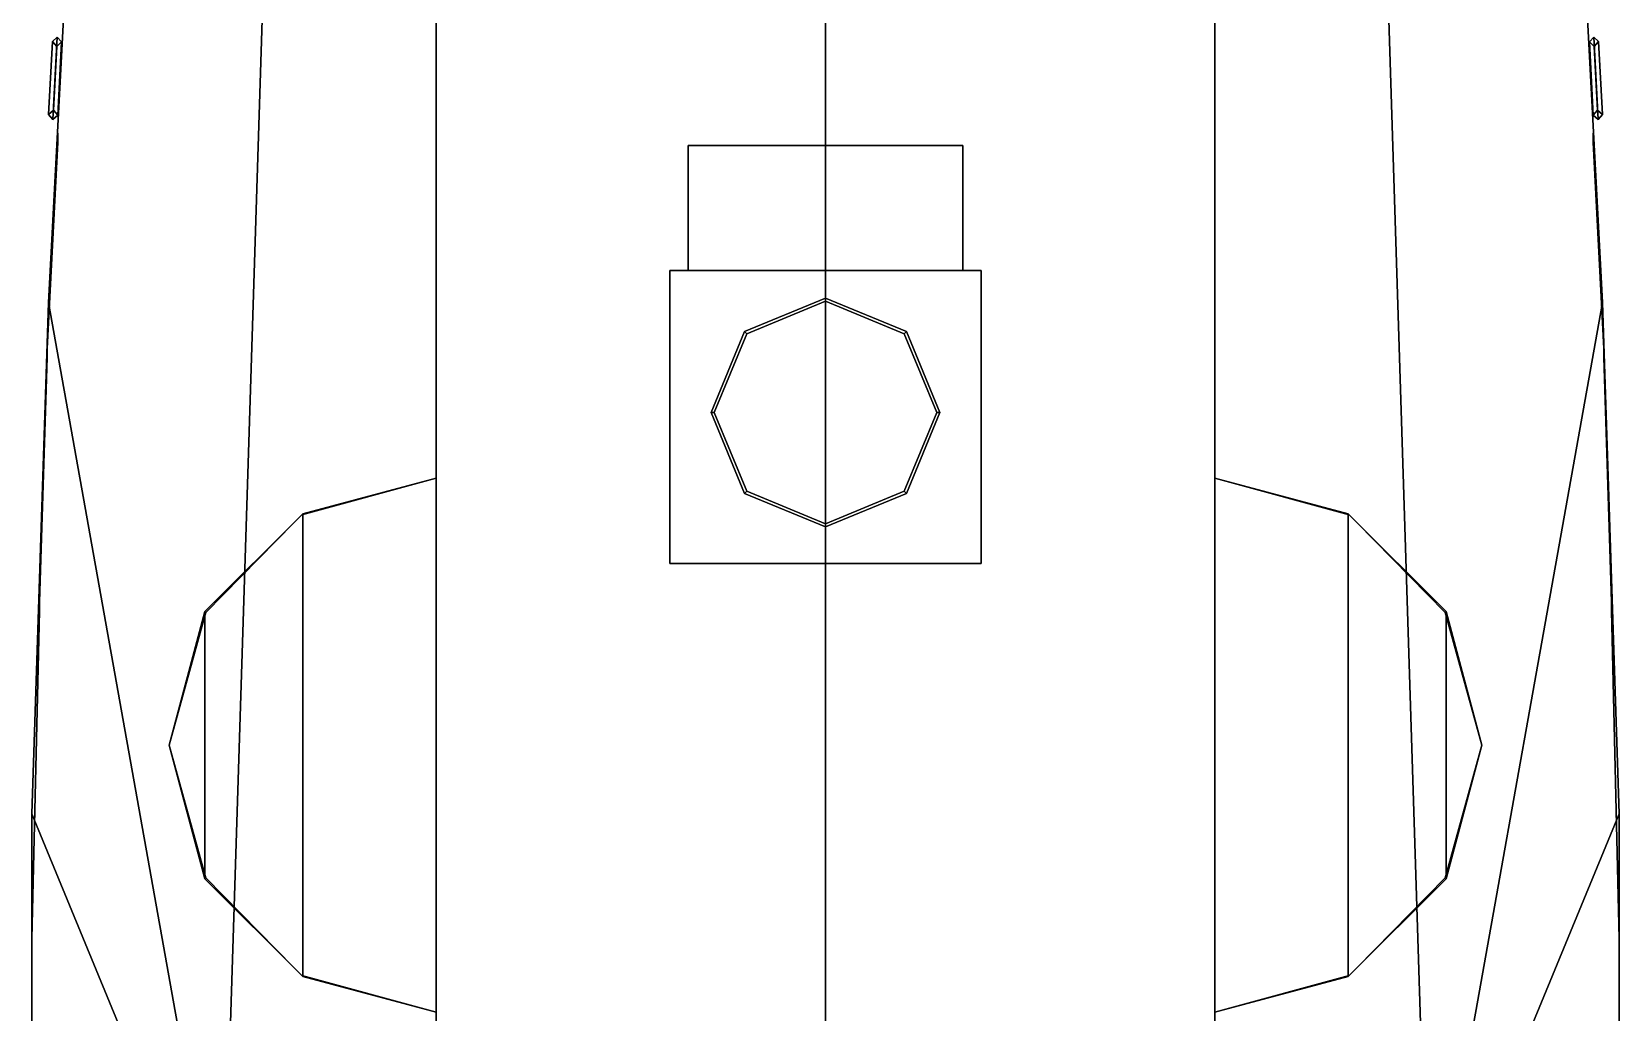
# Model space of a CAD drawing. Extents: x -5.2 to 5.2, y -30 to 29.6.
# Drawn here: x -5.2 to 5.2, y -0.58 to 5.84 of the extents above; entities that cross this region are included whole.
import ezdxf

# ---------------------------------------------------------------- set-up
doc = ezdxf.new("R2010")
doc.units = 0
doc.layers.get('0').update_dxf_attribs({"linetype": 'CONTINUOUS'})
doc.layers.add('RAILINGS', color=6, linetype='CONTINUOUS')

msp = doc.modelspace()

# ---------------------------------------------------------------- linework, layer by layer
for points in [[(-3.95, -2.31, 0.74), (-3.57, 9.73, 0.77), (-4.85, 8.62, 0.77), (-5.09, 4.07, 0.78)], [(2.55, 9.73, 3.41), (-2.55, 9.73, 3.41), (-2.55, -1.32, 3.41), (2.55, -1.32, 3.41)], [(-2.55, -1.32, 3.41), (-2.55, 9.73, 3.41), (-2.55, 9.73, 0.987), (-2.55, -1.32, 1.01)], [(2.55, -1.32, 1.01), (2.55, 9.73, 0.987), (2.55, 9.73, 3.41), (2.55, -1.32, 3.41)], [(5.09, 4.07, 0.78), (4.85, 8.62, 0.77), (3.57, 9.73, 0.77), (3.95, -2.31, 0.74)], [(-5.09, 4.07, 0.78), (-4.85, 8.62, 0.77), (-4.85, 8.62), (-5.09, 4.07)], [(5.09, 4.07), (4.85, 8.62), (4.85, 8.62, 0.77), (5.09, 4.07, 0.78)], [(-5.065, 5.781, 0.03), (-5.033, 5.809), (-5.062, 5.27), (-5.09, 5.302, 0.03)], [(-5.033, 5.809, 0.76), (-5.065, 5.781, 0.73), (-5.09, 5.302, 0.73), (-5.062, 5.27, 0.76)], [(-5.036, 5.749, 0.06), (-5.065, 5.781, 0.03), (-5.09, 5.302, 0.03), (-5.058, 5.33, 0.06)], [(-5.036, 5.749, 0.52), (-5.065, 5.781, 0.49), (-5.09, 5.302, 0.49), (-5.058, 5.33, 0.52)], [(-5.065, 5.781, 0.49), (-5.036, 5.749, 0.46), (-5.058, 5.33, 0.46), (-5.09, 5.302, 0.49)], [(-5.036, 5.749, 0.28), (-5.065, 5.781, 0.25), (-5.09, 5.302, 0.25), (-5.058, 5.33, 0.28)], [(-5.065, 5.781, 0.25), (-5.036, 5.749, 0.22), (-5.058, 5.33, 0.22), (-5.09, 5.302, 0.25)], [(-5.065, 5.781, 0.73), (-5.036, 5.749, 0.7), (-5.058, 5.33, 0.7), (-5.09, 5.302, 0.73)], [(-5.033, 5.809), (-5.065, 5.781, 0.03), (-5.065, 5.781, 0.73), (-5.033, 5.809, 0.76)], [(-5.065, 5.781, 0.03), (-5.036, 5.749, 0.06), (-5.036, 5.749, 0.7), (-5.065, 5.781, 0.73)], [(-5.033, 5.809), (-5.005, 5.778, 0.03), (-5.03, 5.298, 0.03), (-5.062, 5.27)], [(-5.005, 5.778, 0.73), (-5.033, 5.809, 0.76), (-5.062, 5.27, 0.76), (-5.03, 5.298, 0.73)], [(-5.005, 5.778, 0.03), (-5.036, 5.749, 0.06), (-5.058, 5.33, 0.06), (-5.03, 5.298, 0.03)], [(-5.005, 5.778, 0.49), (-5.036, 5.749, 0.52), (-5.058, 5.33, 0.52), (-5.03, 5.298, 0.49)], [(-5.036, 5.749, 0.46), (-5.005, 5.778, 0.49), (-5.03, 5.298, 0.49), (-5.058, 5.33, 0.46)], [(-5.005, 5.778, 0.25), (-5.036, 5.749, 0.28), (-5.058, 5.33, 0.28), (-5.03, 5.298, 0.25)], [(-5.036, 5.749, 0.22), (-5.005, 5.778, 0.25), (-5.03, 5.298, 0.25), (-5.058, 5.33, 0.22)], [(-5.036, 5.749, 0.7), (-5.005, 5.778, 0.73), (-5.03, 5.298, 0.73), (-5.058, 5.33, 0.7)], [(-5.036, 5.749, 0.06), (-5.005, 5.778, 0.03), (-5.005, 5.778, 0.73), (-5.036, 5.749, 0.7)], [(-5.005, 5.778, 0.03), (-5.033, 5.809), (-5.033, 5.809, 0.76), (-5.005, 5.778, 0.73)], [(5.033, 5.809), (5.005, 5.778, 0.03), (5.005, 5.778, 0.73), (5.033, 5.809, 0.76)], [(5.005, 5.778, 0.03), (5.033, 5.809), (5.062, 5.27), (5.03, 5.298, 0.03)], [(5.033, 5.809, 0.76), (5.005, 5.778, 0.73), (5.03, 5.298, 0.73), (5.062, 5.27, 0.76)], [(5.005, 5.778, 0.03), (5.036, 5.749, 0.06), (5.036, 5.749, 0.7), (5.005, 5.778, 0.73)], [(5.036, 5.749, 0.06), (5.005, 5.778, 0.03), (5.03, 5.298, 0.03), (5.058, 5.33, 0.06)], [(5.005, 5.778, 0.73), (5.036, 5.749, 0.7), (5.058, 5.33, 0.7), (5.03, 5.298, 0.73)], [(5.005, 5.778, 0.25), (5.036, 5.749, 0.22), (5.058, 5.33, 0.22), (5.03, 5.298, 0.25)], [(5.036, 5.749, 0.28), (5.005, 5.778, 0.25), (5.03, 5.298, 0.25), (5.058, 5.33, 0.28)], [(5.005, 5.778, 0.49), (5.036, 5.749, 0.46), (5.058, 5.33, 0.46), (5.03, 5.298, 0.49)], [(5.036, 5.749, 0.52), (5.005, 5.778, 0.49), (5.03, 5.298, 0.49), (5.058, 5.33, 0.52)], [(5.065, 5.781, 0.03), (5.033, 5.809), (5.033, 5.809, 0.76), (5.065, 5.781, 0.73)], [(5.033, 5.809), (5.065, 5.781, 0.03), (5.09, 5.302, 0.03), (5.062, 5.27)], [(5.065, 5.781, 0.73), (5.033, 5.809, 0.76), (5.062, 5.27, 0.76), (5.09, 5.302, 0.73)], [(5.036, 5.749, 0.06), (5.065, 5.781, 0.03), (5.065, 5.781, 0.73), (5.036, 5.749, 0.7)], [(5.065, 5.781, 0.03), (5.036, 5.749, 0.06), (5.058, 5.33, 0.06), (5.09, 5.302, 0.03)], [(5.036, 5.749, 0.7), (5.065, 5.781, 0.73), (5.09, 5.302, 0.73), (5.058, 5.33, 0.7)], [(5.036, 5.749, 0.22), (5.065, 5.781, 0.25), (5.09, 5.302, 0.25), (5.058, 5.33, 0.22)], [(5.065, 5.781, 0.25), (5.036, 5.749, 0.28), (5.058, 5.33, 0.28), (5.09, 5.302, 0.25)], [(5.036, 5.749, 0.46), (5.065, 5.781, 0.49), (5.09, 5.302, 0.49), (5.058, 5.33, 0.46)], [(5.065, 5.781, 0.49), (5.036, 5.749, 0.52), (5.058, 5.33, 0.52), (5.09, 5.302, 0.49)], [(-5.058, 5.33, 0.06), (-5.09, 5.302, 0.03), (-5.09, 5.302, 0.73), (-5.058, 5.33, 0.7)], [(-5.03, 5.298, 0.03), (-5.058, 5.33, 0.06), (-5.058, 5.33, 0.7), (-5.03, 5.298, 0.73)], [(5.058, 5.33, 0.06), (5.03, 5.298, 0.03), (5.03, 5.298, 0.73), (5.058, 5.33, 0.7)], [(5.09, 5.302, 0.03), (5.058, 5.33, 0.06), (5.058, 5.33, 0.7), (5.09, 5.302, 0.73)], [(-5.09, 5.302, 0.03), (-5.062, 5.27), (-5.062, 5.27, 0.76), (-5.09, 5.302, 0.73)], [(-5.062, 5.27), (-5.03, 5.298, 0.03), (-5.03, 5.298, 0.73), (-5.062, 5.27, 0.76)], [(5.03, 5.298, 0.03), (5.062, 5.27), (5.062, 5.27, 0.76), (5.03, 5.298, 0.73)], [(5.062, 5.27), (5.09, 5.302, 0.03), (5.09, 5.302, 0.73), (5.062, 5.27, 0.76)], [(0.9, 5.1, 4.82), (0.9, 5.1, 3.41), (-0.9, 5.1, 3.41), (-0.9, 5.1, 4.82)], [(-0.9, 5.1, 4.82), (-0.9, 5.1, 3.41), (-0.9, 4.28, 3.41), (-0.9, 4.28, 4.82)], [(0.9, 4.28, 4.82), (0.9, 5.1, 4.82), (-0.9, 5.1, 4.82), (-0.9, 4.28, 4.82)], [(0.9, 4.28, 3.41), (0.9, 5.1, 3.41), (0.9, 5.1, 4.82), (0.9, 4.28, 4.82)], [(-1.02, 4.28, 5.84), (-1.02, 4.28, 3.41), (-1.02, 2.36, 3.41), (-1.02, 2.36, 5.84)], [(1.02, 4.28, 5.84), (1.02, 4.28, 3.41), (-1.02, 4.28, 3.41), (-1.02, 4.28, 5.84)], [(1.02, 2.36, 5.84), (1.02, 4.28, 5.84), (-1.02, 4.28, 5.84), (-1.02, 2.36, 5.84)], [(1.02, 2.36, 3.41), (1.02, 4.28, 3.41), (1.02, 4.28, 5.84), (1.02, 2.36, 5.84)], [(-5.2, 0.72, 0.75), (-5.09, 4.07, 0.78), (-5.09, 4.07), (-5.2, 0.72)], [(-3.95, -2.31, 0.74), (-3.95, -2.31, 0.74), (-5.09, 4.07, 0.78), (-5.2, 0.72, 0.75)], [(0, 4.1, 5.84), (-0.53, 3.88, 5.84), (-0.53, 3.88, 6.92), (0, 4.1, 6.99)], [(0, 4.1, 6.99), (-0.53, 3.88, 6.92), (-0.516, 3.866, 6.92), (0, 4.08, 6.99)], [(-0.516, 3.866, 5.84), (0, 4.08, 5.84), (0, 4.08, 6.99), (-0.516, 3.866, 6.92)], [(0.53, 3.88, 5.84), (0, 4.1, 5.84), (0, 4.1, 6.99), (0.53, 3.88, 6.92)], [(0.53, 3.88, 6.92), (0, 4.1, 6.99), (0, 4.08, 6.99), (0.516, 3.866, 6.92)], [(0, 4.08, 5.84), (0.516, 3.866, 5.84), (0.516, 3.866, 6.92), (0, 4.08, 6.99)], [(5.2, 0.72, 0.75), (5.09, 4.07, 0.78), (3.95, -2.31, 0.74)], [(5.2, 0.72), (5.09, 4.07), (5.09, 4.07, 0.78), (5.2, 0.72, 0.75)], [(-0.53, 3.88, 5.84), (-0.75, 3.35, 5.84), (-0.75, 3.35, 6.75), (-0.53, 3.88, 6.92)], [(-0.53, 3.88, 6.92), (-0.75, 3.35, 6.75), (-0.73, 3.35, 6.75), (-0.516, 3.866, 6.92)], [(-0.73, 3.35, 5.84), (-0.516, 3.866, 5.84), (-0.516, 3.866, 6.92), (-0.73, 3.35, 6.75)], [(0.75, 3.35, 6.75), (0.53, 3.88, 6.92), (0.516, 3.866, 6.92), (0.73, 3.35, 6.75)], [(0.516, 3.866, 5.84), (0.73, 3.35, 5.84), (0.73, 3.35, 6.75), (0.516, 3.866, 6.92)], [(0.75, 3.35, 5.84), (0.53, 3.88, 5.84), (0.53, 3.88, 6.92), (0.75, 3.35, 6.75)], [(-0.75, 3.35, 5.84), (-0.53, 2.82, 5.84), (-0.53, 2.82, 6.57), (-0.75, 3.35, 6.75)], [(-0.75, 3.35, 6.75), (-0.53, 2.82, 6.57), (-0.516, 2.834, 6.57), (-0.73, 3.35, 6.75)], [(-0.516, 2.834, 5.84), (-0.73, 3.35, 5.84), (-0.73, 3.35, 6.75), (-0.516, 2.834, 6.57)], [(0.73, 3.35, 5.84), (0.516, 2.834, 5.84), (0.516, 2.834, 6.57), (0.73, 3.35, 6.75)], [(0.53, 2.82, 6.57), (0.75, 3.35, 6.75), (0.73, 3.35, 6.75), (0.516, 2.834, 6.57)], [(0.53, 2.82, 5.84), (0.75, 3.35, 5.84), (0.75, 3.35, 6.75), (0.53, 2.82, 6.57)], [(-3.425, 2.686, 3.41), (-2.55, 2.92, 3.41), (-2.55, 2.92, 3.31), (-3.425, 2.686, 3.31)], [(-3.425, -0.346, 3.41), (-2.55, -0.58, 3.41), (-2.55, 2.92, 3.41), (-3.425, 2.686, 3.41)], [(2.55, 2.92, 3.41), (3.425, 2.686, 3.41), (3.425, 2.686, 3.31), (2.55, 2.92, 3.31)], [(3.425, 2.686, 3.41), (2.55, 2.92, 3.41), (2.55, -0.58, 3.41), (3.425, -0.346, 3.41)], [(-0.53, 2.82, 6.57), (0, 2.6, 6.5), (0, 2.62, 6.5), (-0.516, 2.834, 6.57)], [(-0.53, 2.82, 5.84), (0, 2.6, 5.84), (0, 2.6, 6.5), (-0.53, 2.82, 6.57)], [(0, 2.62, 5.84), (-0.516, 2.834, 5.84), (-0.516, 2.834, 6.57), (0, 2.62, 6.5)], [(0.516, 2.834, 5.84), (0, 2.62, 5.84), (0, 2.62, 6.5), (0.516, 2.834, 6.57)], [(0, 2.6, 6.5), (0.53, 2.82, 6.57), (0.516, 2.834, 6.57), (0, 2.62, 6.5)], [(0, 2.6, 5.84), (0.53, 2.82, 5.84), (0.53, 2.82, 6.57), (0, 2.6, 6.5)], [(-4.066, 2.045, 3.41), (-3.425, 2.686, 3.41), (-3.425, 2.686, 3.31), (-4.066, 2.045, 3.31)], [(-4.066, 0.295, 3.41), (-3.425, -0.346, 3.41), (-3.425, 2.686, 3.41), (-4.066, 2.045, 3.41)], [(3.425, 2.686, 3.41), (4.066, 2.045, 3.41), (4.066, 2.045, 3.31), (3.425, 2.686, 3.31)], [(4.066, 2.045, 3.41), (3.425, 2.686, 3.41), (3.425, -0.346, 3.41), (4.066, 0.295, 3.41)], [(-1.02, 2.36, 5.84), (-1.02, 2.36, 3.41), (1.02, 2.36, 3.41), (1.02, 2.36, 5.84)], [(-4.3, 1.17, 3.41), (-4.066, 2.045, 3.41), (-4.066, 2.045, 3.31), (-4.3, 1.17, 3.31)], [(-4.3, 1.17, 3.41), (-4.066, 0.295, 3.41), (-4.066, 2.045, 3.41), (-4.3, 1.17, 3.41)], [(4.066, 2.045, 3.41), (4.3, 1.17, 3.41), (4.3, 1.17, 3.31), (4.066, 2.045, 3.31)], [(4.3, 1.17, 3.41), (4.066, 2.045, 3.41), (4.066, 0.295, 3.41), (4.3, 1.17, 3.41)], [(-4.066, 0.295, 3.41), (-4.3, 1.17, 3.41), (-4.3, 1.17, 3.31), (-4.066, 0.295, 3.31)], [(4.3, 1.17, 3.41), (4.066, 0.295, 3.41), (4.066, 0.295, 3.31), (4.3, 1.17, 3.31)], [(-5.2, -8.45, 0.7), (-5.2, 0.72, 0.75), (-5.2, 0.72), (-5.2, -8.45)], [(-3.95, -5.83, 0.72), (-3.95, -2.31, 0.74), (-5.2, 0.72, 0.75), (-5.2, -8.45, 0.7)], [(5.2, -8.45, 0.7), (5.2, 0.72, 0.75), (3.95, -2.31, 0.74), (3.95, -5.83, 0.72)], [(5.2, -8.45), (5.2, 0.72), (5.2, 0.72, 0.75), (5.2, -8.45, 0.7)], [(-3.425, -0.346, 3.41), (-4.066, 0.295, 3.41), (-4.066, 0.295, 3.31), (-3.425, -0.346, 3.31)], [(4.066, 0.295, 3.41), (3.425, -0.346, 3.41), (3.425, -0.346, 3.31), (4.066, 0.295, 3.31)], [(-2.55, -0.58, 3.41), (-3.425, -0.346, 3.41), (-3.425, -0.346, 3.31), (-2.55, -0.58, 3.31)], [(3.425, -0.346, 3.41), (2.55, -0.58, 3.41), (2.55, -0.58, 3.31), (3.425, -0.346, 3.31)]]:
    msp.add_3dface(points)
at = {"color": 3}
for points in [[(-2.55, -1.32, 1.01), (-2.55, 9.73, 0.987), (-3.57, 9.73, 0.77), (-3.95, -2.31, 0.74)], [(3.95, -2.31, 0.74), (3.57, 9.73, 0.77), (2.55, 9.73, 0.987), (2.55, -1.32, 1.01)], [(0, -10.7, 6.5), (0, 9.48, 10.24), (0, 9.471, 10.308), (0, -10.716, 6.591)], [(0, -10.716, 6.591), (0, 9.471, 10.308), (0, 9.48, 10.24), (0, -10.7, 6.5)], [(0, -10.864, 7.401), (0, 9.36, 11.14), (0, 9.35, 11.21), (0, -10.88, 7.49)], [(0, -10.88, 7.49), (0, 9.35, 11.21), (0, 9.36, 11.14), (0, -10.864, 7.401)]]:
    msp.add_3dface(points, dxfattribs=at)
at = {"layer": 'RAILINGS'}
for points in [[(-2.55, 7.17, 3.92), (-2.55, 4.21, 3.92), (-2.55, 4.21, 3.84), (-2.55, 7.17, 3.84)], [(-2.55, 7.17, 3.84), (-2.55, 4.21, 3.84), (-2.55, 4.21, 3.92), (-2.55, 7.17, 3.92)], [(-2.55, 7.17, 4.3), (-2.55, 4.21, 4.3), (-2.55, 4.21, 4.38), (-2.55, 7.17, 4.38)], [(-2.55, 7.17, 4.38), (-2.55, 4.21, 4.38), (-2.55, 4.21, 4.3), (-2.55, 7.17, 4.3)], [(2.55, 7.17, 4.3), (2.55, 4.21, 4.3), (2.55, 4.21, 4.38), (2.55, 7.17, 4.38)], [(2.55, 7.17, 4.38), (2.55, 4.21, 4.38), (2.55, 4.21, 4.3), (2.55, 7.17, 4.3)], [(2.55, 7.17, 3.84), (2.55, 4.21, 3.84), (2.55, 4.21, 3.92), (2.55, 7.17, 3.92)], [(2.55, 7.17, 3.92), (2.55, 4.21, 3.92), (2.55, 4.21, 3.84), (2.55, 7.17, 3.84)], [(-2.55, 5.39, 3.41), (-2.55, 5.39, 4.3), (-2.55, 5.45, 4.3), (-2.55, 5.45, 3.41)], [(-2.55, 5.45, 3.41), (-2.55, 5.45, 4.3), (-2.55, 5.39, 4.3), (-2.55, 5.39, 3.41)], [(2.55, 5.39, 3.41), (2.55, 5.39, 4.3), (2.55, 5.45, 4.3), (2.55, 5.45, 3.41)], [(2.55, 5.45, 3.41), (2.55, 5.45, 4.3), (2.55, 5.39, 4.3), (2.55, 5.39, 3.41)], [(-5.03, 5.12, 1.2), (-5.1, 3.77, 1.2), (-5.1, 3.77, 1.12), (-5.03, 5.12, 1.12)], [(-5.03, 5.12, 1.12), (-5.1, 3.77, 1.12), (-5.1, 3.77, 1.2), (-5.03, 5.12, 1.2)], [(-5.03, 5.12, 1.61), (-5.1, 3.77, 1.61), (-5.1, 3.77, 1.69), (-5.03, 5.12, 1.69)], [(-5.03, 5.12, 1.69), (-5.1, 3.77, 1.69), (-5.1, 3.77, 1.61), (-5.03, 5.12, 1.61)], [(-5.03, 5.18, 0.75), (-5.03, 5.18, 1.69), (-5.03, 5.12, 1.69), (-5.03, 5.12, 0.75)], [(-5.03, 5.12, 0.75), (-5.03, 5.12, 1.69), (-5.03, 5.18, 1.69), (-5.03, 5.18, 0.75)], [(5.03, 5.12, 0.75), (5.03, 5.12, 1.69), (5.03, 5.18, 1.69), (5.03, 5.18, 0.75)], [(5.03, 5.18, 0.75), (5.03, 5.18, 1.69), (5.03, 5.12, 1.69), (5.03, 5.12, 0.75)], [(5.03, 5.12, 1.69), (5.1, 3.77, 1.69), (5.1, 3.77, 1.61), (5.03, 5.12, 1.61)], [(5.03, 5.12, 1.61), (5.1, 3.77, 1.61), (5.1, 3.77, 1.69), (5.03, 5.12, 1.69)], [(5.03, 5.12, 1.12), (5.1, 3.77, 1.12), (5.1, 3.77, 1.2), (5.03, 5.12, 1.2)], [(5.03, 5.12, 1.2), (5.1, 3.77, 1.2), (5.1, 3.77, 1.12), (5.03, 5.12, 1.12)], [(-2.55, 4.15, 3.41), (-2.55, 4.15, 4.38), (-2.55, 4.21, 4.38), (-2.55, 4.21, 3.41)], [(-2.55, 4.21, 3.41), (-2.55, 4.21, 4.38), (-2.55, 4.15, 4.38), (-2.55, 4.15, 3.41)], [(2.55, 4.21, 3.41), (2.55, 4.21, 4.38), (2.55, 4.15, 4.38), (2.55, 4.15, 3.41)], [(2.55, 4.15, 3.41), (2.55, 4.15, 4.38), (2.55, 4.21, 4.38), (2.55, 4.21, 3.41)], [(-2.55, 4.15, 3.84), (-2.55, 2.98, 3.84), (-2.55, 2.98, 3.92), (-2.55, 4.15, 3.92)], [(-2.55, 4.15, 3.92), (-2.55, 2.98, 3.92), (-2.55, 2.98, 3.84), (-2.55, 4.15, 3.84)], [(-2.55, 4.15, 4.38), (-2.55, 2.98, 4.38), (-2.55, 2.98, 4.3), (-2.55, 4.15, 4.3)], [(-2.55, 4.15, 4.3), (-2.55, 2.98, 4.3), (-2.55, 2.98, 4.38), (-2.55, 4.15, 4.38)], [(2.55, 4.15, 4.3), (2.55, 2.98, 4.3), (2.55, 2.98, 4.38), (2.55, 4.15, 4.38)], [(2.55, 4.15, 4.38), (2.55, 2.98, 4.38), (2.55, 2.98, 4.3), (2.55, 4.15, 4.3)], [(2.55, 4.15, 3.92), (2.55, 2.98, 3.92), (2.55, 2.98, 3.84), (2.55, 4.15, 3.84)], [(2.55, 4.15, 3.84), (2.55, 2.98, 3.84), (2.55, 2.98, 3.92), (2.55, 4.15, 3.92)], [(-5.1, 3.71, 0.75), (-5.1, 3.71, 1.69), (-5.1, 3.77, 1.69), (-5.1, 3.77, 0.75)], [(-5.1, 3.77, 0.75), (-5.1, 3.77, 1.69), (-5.1, 3.71, 1.69), (-5.1, 3.71, 0.75)], [(5.1, 3.77, 0.75), (5.1, 3.77, 1.69), (5.1, 3.71, 1.69), (5.1, 3.71, 0.75)], [(5.1, 3.71, 0.75), (5.1, 3.71, 1.69), (5.1, 3.77, 1.69), (5.1, 3.77, 0.75)], [(-5.1, 3.71, 1.12), (-5.15, 2.11, 1.12), (-5.15, 2.11, 1.2), (-5.1, 3.71, 1.2)], [(-5.1, 3.71, 1.2), (-5.15, 2.11, 1.2), (-5.15, 2.11, 1.12), (-5.1, 3.71, 1.12)], [(-5.1, 3.71, 1.69), (-5.15, 2.11, 1.69), (-5.15, 2.11, 1.61), (-5.1, 3.71, 1.61)], [(-5.1, 3.71, 1.61), (-5.15, 2.11, 1.61), (-5.15, 2.11, 1.69), (-5.1, 3.71, 1.69)], [(5.1, 3.71, 1.61), (5.15, 2.11, 1.61), (5.15, 2.11, 1.69), (5.1, 3.71, 1.69)], [(5.1, 3.71, 1.69), (5.15, 2.11, 1.69), (5.15, 2.11, 1.61), (5.1, 3.71, 1.61)], [(5.1, 3.71, 1.2), (5.15, 2.11, 1.2), (5.15, 2.11, 1.12), (5.1, 3.71, 1.12)], [(5.1, 3.71, 1.12), (5.15, 2.11, 1.12), (5.15, 2.11, 1.2), (5.1, 3.71, 1.2)], [(-2.55, 2.92, 3.84), (-3.43, 2.68, 3.84), (-3.43, 2.68, 3.92), (-2.55, 2.92, 3.92)], [(-2.55, 2.92, 3.92), (-3.43, 2.68, 3.92), (-3.43, 2.68, 3.84), (-2.55, 2.92, 3.84)], [(-2.55, 2.92, 4.38), (-3.43, 2.68, 4.38), (-3.43, 2.68, 4.3), (-2.55, 2.92, 4.3)], [(-2.55, 2.92, 4.3), (-3.43, 2.68, 4.3), (-3.43, 2.68, 4.38), (-2.55, 2.92, 4.38)], [(-2.55, 2.92, 3.41), (-2.55, 2.92, 4.38), (-2.55, 2.98, 4.38), (-2.55, 2.98, 3.41)], [(-2.55, 2.98, 3.41), (-2.55, 2.98, 4.38), (-2.55, 2.92, 4.38), (-2.55, 2.92, 3.41)], [(2.55, 2.92, 3.41), (2.55, 2.92, 4.38), (2.55, 2.98, 4.38), (2.55, 2.98, 3.41)], [(2.55, 2.98, 3.41), (2.55, 2.98, 4.38), (2.55, 2.92, 4.38), (2.55, 2.92, 3.41)], [(2.55, 2.92, 4.38), (3.43, 2.68, 4.38), (3.43, 2.68, 4.3), (2.55, 2.92, 4.3)], [(2.55, 2.92, 4.3), (3.43, 2.68, 4.3), (3.43, 2.68, 4.38), (2.55, 2.92, 4.38)], [(2.55, 2.92, 3.92), (3.43, 2.68, 3.92), (3.43, 2.68, 3.84), (2.55, 2.92, 3.84)], [(2.55, 2.92, 3.84), (3.43, 2.68, 3.84), (3.43, 2.68, 3.92), (2.55, 2.92, 3.92)], [(-3.48, 2.63, 3.92), (-4.06, 2.04, 3.92), (-4.06, 2.04, 3.84), (-3.48, 2.63, 3.84)], [(-3.48, 2.63, 3.84), (-4.06, 2.04, 3.84), (-4.06, 2.04, 3.92), (-3.48, 2.63, 3.92)], [(-3.48, 2.63, 4.3), (-4.06, 2.04, 4.3), (-4.06, 2.04, 4.38), (-3.48, 2.63, 4.38)], [(-3.48, 2.63, 4.38), (-4.06, 2.04, 4.38), (-4.06, 2.04, 4.3), (-3.48, 2.63, 4.3)], [(-3.43, 2.68, 3.41), (-3.43, 2.68, 4.38), (-3.48, 2.63, 4.38), (-3.48, 2.63, 3.41)], [(-3.48, 2.63, 3.41), (-3.48, 2.63, 4.38), (-3.43, 2.68, 4.38), (-3.43, 2.68, 3.41)], [(3.43, 2.68, 3.41), (3.43, 2.68, 4.38), (3.48, 2.63, 4.38), (3.48, 2.63, 3.41)], [(3.48, 2.63, 3.41), (3.48, 2.63, 4.38), (3.43, 2.68, 4.38), (3.43, 2.68, 3.41)], [(3.48, 2.63, 4.3), (4.06, 2.04, 4.3), (4.06, 2.04, 4.38), (3.48, 2.63, 4.38)], [(3.48, 2.63, 4.38), (4.06, 2.04, 4.38), (4.06, 2.04, 4.3), (3.48, 2.63, 4.3)], [(3.48, 2.63, 3.84), (4.06, 2.04, 3.84), (4.06, 2.04, 3.92), (3.48, 2.63, 3.92)], [(3.48, 2.63, 3.92), (4.06, 2.04, 3.92), (4.06, 2.04, 3.84), (3.48, 2.63, 3.84)], [(-5.15, 2.11, 0.75), (-5.15, 2.11, 1.69), (-5.15, 2.05, 1.69), (-5.15, 2.05, 0.75)], [(-5.15, 2.05, 0.75), (-5.15, 2.05, 1.69), (-5.15, 2.11, 1.69), (-5.15, 2.11, 0.75)], [(5.15, 2.05, 0.75), (5.15, 2.05, 1.69), (5.15, 2.11, 1.69), (5.15, 2.11, 0.75)], [(5.15, 2.11, 0.75), (5.15, 2.11, 1.69), (5.15, 2.05, 1.69), (5.15, 2.05, 0.75)], [(-5.15, 2.05, 1.2), (-5.2, -0.1, 1.2), (-5.2, -0.1, 1.12), (-5.15, 2.05, 1.12)], [(-5.15, 2.05, 1.12), (-5.2, -0.1, 1.12), (-5.2, -0.1, 1.2), (-5.15, 2.05, 1.2)], [(-5.15, 2.05, 1.61), (-5.2, -0.1, 1.61), (-5.2, -0.1, 1.69), (-5.15, 2.05, 1.69)], [(-5.15, 2.05, 1.69), (-5.2, -0.1, 1.69), (-5.2, -0.1, 1.61), (-5.15, 2.05, 1.61)], [(-4.08, 1.97, 3.41), (-4.08, 1.97, 4.38), (-4.06, 2.04, 4.38), (-4.06, 2.04, 3.41)], [(-4.06, 2.04, 3.41), (-4.06, 2.04, 4.38), (-4.08, 1.97, 4.38), (-4.08, 1.97, 3.41)], [(4.08, 1.97, 3.41), (4.08, 1.97, 4.38), (4.06, 2.04, 4.38), (4.06, 2.04, 3.41)], [(4.06, 2.04, 3.41), (4.06, 2.04, 4.38), (4.08, 1.97, 4.38), (4.08, 1.97, 3.41)], [(5.15, 2.05, 1.69), (5.2, -0.1, 1.69), (5.2, -0.1, 1.61), (5.15, 2.05, 1.61)], [(5.15, 2.05, 1.61), (5.2, -0.1, 1.61), (5.2, -0.1, 1.69), (5.15, 2.05, 1.69)], [(5.15, 2.05, 1.12), (5.2, -0.1, 1.12), (5.2, -0.1, 1.2), (5.15, 2.05, 1.2)], [(5.15, 2.05, 1.2), (5.2, -0.1, 1.2), (5.2, -0.1, 1.12), (5.15, 2.05, 1.12)], [(-4.08, 1.97, 3.92), (-4.3, 1.17, 3.92), (-4.3, 1.17, 3.84), (-4.08, 1.97, 3.84)], [(-4.08, 1.97, 3.84), (-4.3, 1.17, 3.84), (-4.3, 1.17, 3.92), (-4.08, 1.97, 3.92)], [(-4.08, 1.97, 4.3), (-4.3, 1.17, 4.3), (-4.3, 1.17, 4.38), (-4.08, 1.97, 4.38)], [(-4.08, 1.97, 4.38), (-4.3, 1.17, 4.38), (-4.3, 1.17, 4.3), (-4.08, 1.97, 4.3)], [(4.08, 1.97, 4.3), (4.3, 1.17, 4.3), (4.3, 1.17, 4.38), (4.08, 1.97, 4.38)], [(4.08, 1.97, 4.38), (4.3, 1.17, 4.38), (4.3, 1.17, 4.3), (4.08, 1.97, 4.3)], [(4.08, 1.97, 3.84), (4.3, 1.17, 3.84), (4.3, 1.17, 3.92), (4.08, 1.97, 3.92)], [(4.08, 1.97, 3.92), (4.3, 1.17, 3.92), (4.3, 1.17, 3.84), (4.08, 1.97, 3.84)], [(-4.08, 0.37, 3.84), (-4.3, 1.17, 3.84), (-4.3, 1.17, 3.92), (-4.08, 0.37, 3.92)], [(-4.08, 0.37, 3.92), (-4.3, 1.17, 3.92), (-4.3, 1.17, 3.84), (-4.08, 0.37, 3.84)], [(-4.08, 0.37, 4.38), (-4.3, 1.17, 4.38), (-4.3, 1.17, 4.3), (-4.08, 0.37, 4.3)], [(-4.08, 0.37, 4.3), (-4.3, 1.17, 4.3), (-4.3, 1.17, 4.38), (-4.08, 0.37, 4.38)], [(4.08, 0.37, 4.3), (4.3, 1.17, 4.3), (4.3, 1.17, 4.38), (4.08, 0.37, 4.38)], [(4.08, 0.37, 4.38), (4.3, 1.17, 4.38), (4.3, 1.17, 4.3), (4.08, 0.37, 4.3)], [(4.08, 0.37, 3.92), (4.3, 1.17, 3.92), (4.3, 1.17, 3.84), (4.08, 0.37, 3.84)], [(4.08, 0.37, 3.84), (4.3, 1.17, 3.84), (4.3, 1.17, 3.92), (4.08, 0.37, 3.92)], [(-4.06, 0.3, 3.41), (-4.06, 0.3, 4.38), (-4.08, 0.37, 4.38), (-4.08, 0.37, 3.41)], [(-4.08, 0.37, 3.41), (-4.08, 0.37, 4.38), (-4.06, 0.3, 4.38), (-4.06, 0.3, 3.41)], [(4.06, 0.3, 3.41), (4.06, 0.3, 4.38), (4.08, 0.37, 4.38), (4.08, 0.37, 3.41)], [(4.08, 0.37, 3.41), (4.08, 0.37, 4.38), (4.06, 0.3, 4.38), (4.06, 0.3, 3.41)], [(-3.48, -0.29, 3.84), (-4.06, 0.3, 3.84), (-4.06, 0.3, 3.92), (-3.48, -0.29, 3.92)], [(-3.48, -0.29, 3.92), (-4.06, 0.3, 3.92), (-4.06, 0.3, 3.84), (-3.48, -0.29, 3.84)], [(-3.48, -0.29, 4.38), (-4.06, 0.3, 4.38), (-4.06, 0.3, 4.3), (-3.48, -0.29, 4.3)], [(-3.48, -0.29, 4.3), (-4.06, 0.3, 4.3), (-4.06, 0.3, 4.38), (-3.48, -0.29, 4.38)], [(3.48, -0.29, 4.38), (4.06, 0.3, 4.38), (4.06, 0.3, 4.3), (3.48, -0.29, 4.3)], [(3.48, -0.29, 4.3), (4.06, 0.3, 4.3), (4.06, 0.3, 4.38), (3.48, -0.29, 4.38)], [(3.48, -0.29, 3.92), (4.06, 0.3, 3.92), (4.06, 0.3, 3.84), (3.48, -0.29, 3.84)], [(3.48, -0.29, 3.84), (4.06, 0.3, 3.84), (4.06, 0.3, 3.92), (3.48, -0.29, 3.92)], [(-5.2, -0.1, 0.74), (-5.2, -0.1, 1.69), (-5.2, -0.16, 1.69), (-5.2, -0.16, 0.74)], [(-5.2, -0.16, 0.74), (-5.2, -0.16, 1.69), (-5.2, -0.1, 1.69), (-5.2, -0.1, 0.74)], [(5.2, -0.1, 0.74), (5.2, -0.1, 1.69), (5.2, -0.16, 1.69), (5.2, -0.16, 0.74)], [(5.2, -0.16, 0.74), (5.2, -0.16, 1.69), (5.2, -0.1, 1.69), (5.2, -0.1, 0.74)], [(-5.2, -0.16, 1.12), (-5.2, -2.13, 1.12), (-5.2, -2.13, 1.2), (-5.2, -0.16, 1.2)], [(-5.2, -0.16, 1.2), (-5.2, -2.13, 1.2), (-5.2, -2.13, 1.12), (-5.2, -0.16, 1.12)], [(-5.2, -0.16, 1.69), (-5.2, -2.13, 1.69), (-5.2, -2.13, 1.61), (-5.2, -0.16, 1.61)], [(-5.2, -0.16, 1.61), (-5.2, -2.13, 1.61), (-5.2, -2.13, 1.69), (-5.2, -0.16, 1.69)], [(5.2, -0.16, 1.61), (5.2, -2.13, 1.61), (5.2, -2.13, 1.69), (5.2, -0.16, 1.69)], [(5.2, -0.16, 1.69), (5.2, -2.13, 1.69), (5.2, -2.13, 1.61), (5.2, -0.16, 1.61)], [(5.2, -0.16, 1.2), (5.2, -2.13, 1.2), (5.2, -2.13, 1.12), (5.2, -0.16, 1.12)], [(5.2, -0.16, 1.12), (5.2, -2.13, 1.12), (5.2, -2.13, 1.2), (5.2, -0.16, 1.2)], [(-3.43, -0.34, 3.41), (-3.43, -0.34, 4.38), (-3.48, -0.29, 4.38), (-3.48, -0.29, 3.41)], [(-3.48, -0.29, 3.41), (-3.48, -0.29, 4.38), (-3.43, -0.34, 4.38), (-3.43, -0.34, 3.41)], [(3.48, -0.29, 3.41), (3.48, -0.29, 4.38), (3.43, -0.34, 4.38), (3.43, -0.34, 3.41)], [(3.43, -0.34, 3.41), (3.43, -0.34, 4.38), (3.48, -0.29, 4.38), (3.48, -0.29, 3.41)], [(-2.55, -0.58, 3.92), (-3.43, -0.34, 3.92), (-3.43, -0.34, 3.84), (-2.55, -0.58, 3.84)], [(-2.55, -0.58, 3.84), (-3.43, -0.34, 3.84), (-3.43, -0.34, 3.92), (-2.55, -0.58, 3.92)], [(-2.55, -0.58, 4.3), (-3.43, -0.34, 4.3), (-3.43, -0.34, 4.38), (-2.55, -0.58, 4.38)], [(-2.55, -0.58, 4.38), (-3.43, -0.34, 4.38), (-3.43, -0.34, 4.3), (-2.55, -0.58, 4.3)], [(2.55, -0.58, 4.3), (3.43, -0.34, 4.3), (3.43, -0.34, 4.38), (2.55, -0.58, 4.38)], [(2.55, -0.58, 4.38), (3.43, -0.34, 4.38), (3.43, -0.34, 4.3), (2.55, -0.58, 4.3)], [(2.55, -0.58, 3.84), (3.43, -0.34, 3.84), (3.43, -0.34, 3.92), (2.55, -0.58, 3.92)], [(2.55, -0.58, 3.92), (3.43, -0.34, 3.92), (3.43, -0.34, 3.84), (2.55, -0.58, 3.84)], [(-2.55, -0.58, 3.41), (-2.55, -0.58, 4.38), (-2.55, -0.64, 4.38), (-2.55, -0.64, 3.41)], [(-2.55, -0.64, 3.41), (-2.55, -0.64, 4.38), (-2.55, -0.58, 4.38), (-2.55, -0.58, 3.41)]]:
    msp.add_3dface(points, dxfattribs=at)

doc.saveas('drawing.dxf')
